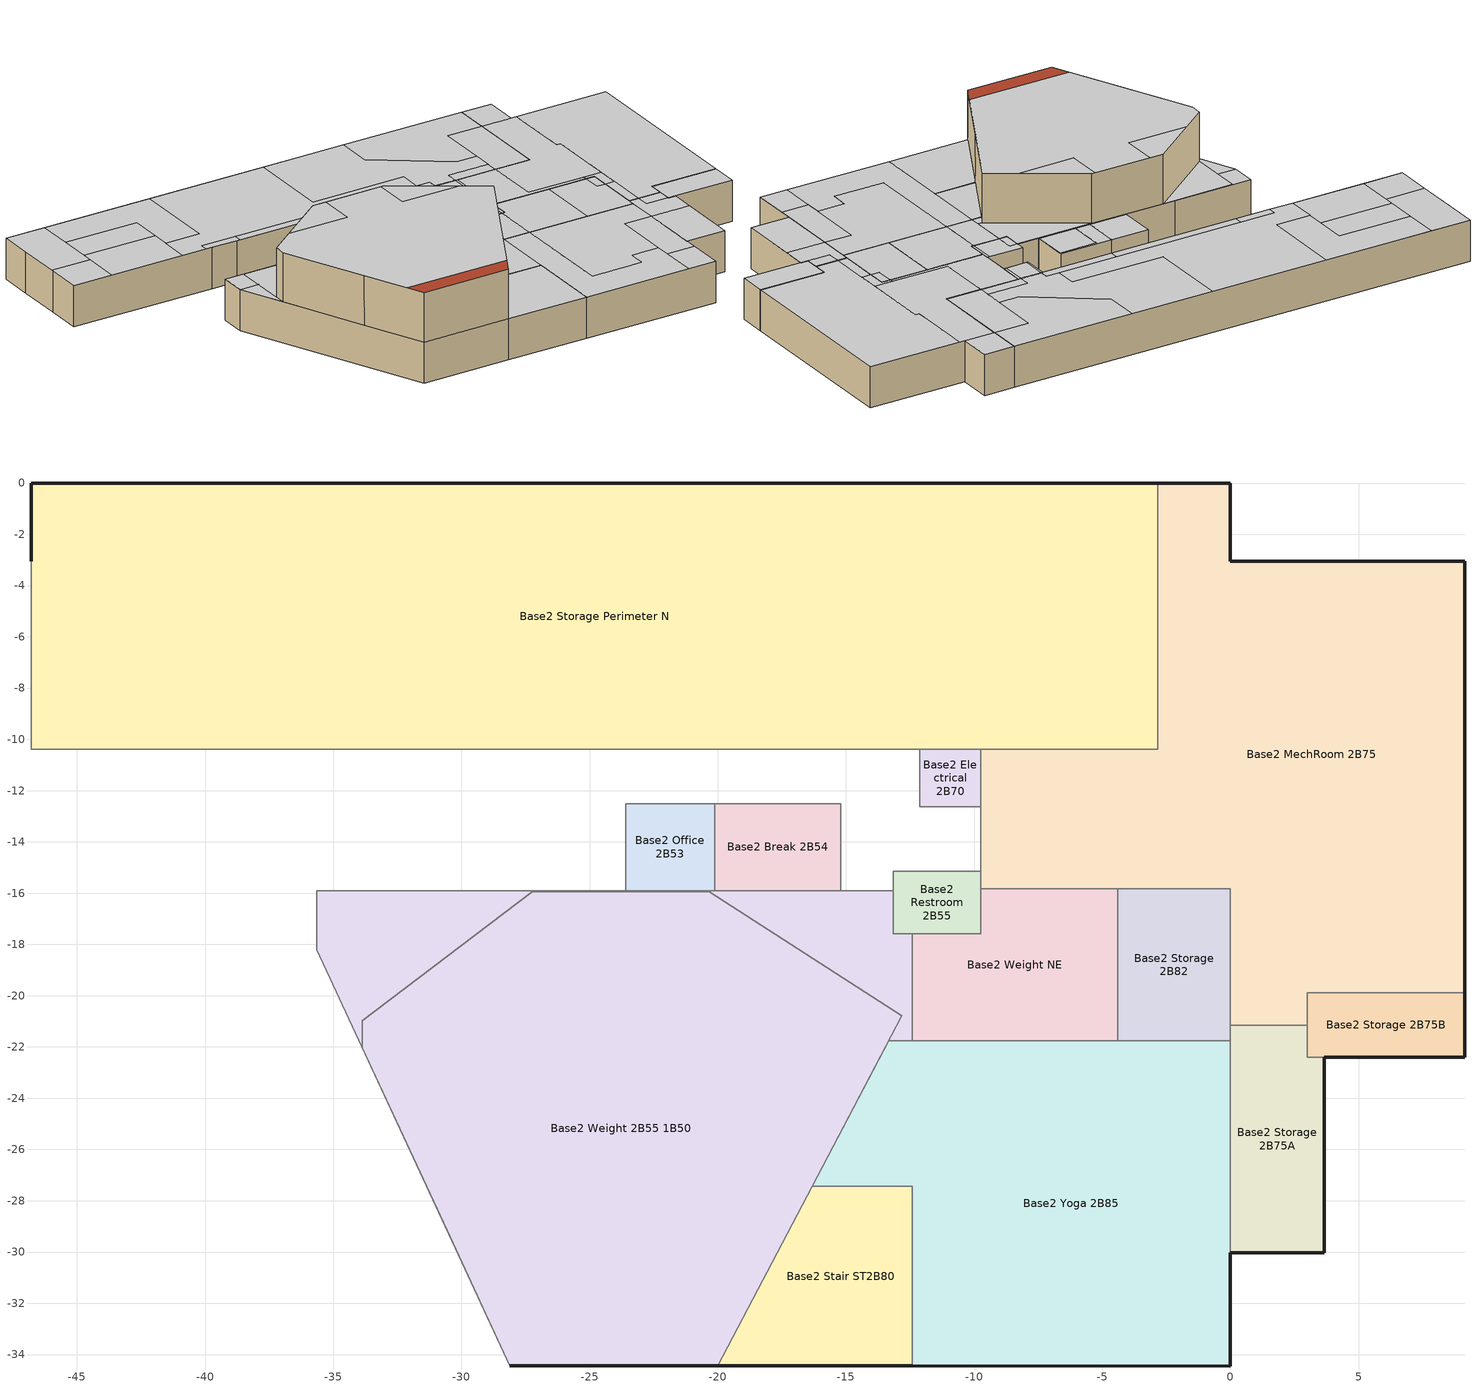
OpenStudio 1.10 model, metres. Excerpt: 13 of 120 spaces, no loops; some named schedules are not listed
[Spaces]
Base2 Weight NE
 floor adiabatic (Interior Floor): -4.39,-15.83 -4.39,-21.76 -12.42,-21.76 -12.42,-17.58 -9.74,-17.58 -9.74,-15.83 z-8.23
 wall to Base2 Restroom 2B55: -9.74,-15.83 -9.74,-17.58 -12.42,-17.58 z-8.23:-4.5
 wall to Base2 MechRoom 2B75: -4.39,-15.83 -9.74,-15.83 z-8.23:-4.5
 wall to Base2 Storage 2B82: -4.39,-21.76 -4.39,-15.83 z-8.23:-4.5
 wall to Base2 Yoga 2B85: -12.42,-21.76 -4.39,-21.76 z-8.23:-4.5
 wall to Base2 Weight 2B55 1B50: -12.42,-17.58 -12.42,-21.76 z-8.23:-4.5
 ceiling to Base1 LockerPlayer 1B75 82-84: -4.39,-21.76 -4.39,-15.83 -9.74,-15.83 -9.74,-17.58 -9.98,-17.58 -9.98,-21.76 z-4.5
 ceiling to Base1 Corridor CR1B60 80 85: -9.98,-21.76 -9.98,-17.58 -12.42,-17.58 -12.42,-21.76 z-4.5
Base2 Weight 2B55 1B50
 floor adiabatic (Interior Floor): -13.16,-15.9 -13.16,-17.58 -12.42,-17.58 -12.42,-21.76 -13.33,-21.76 -20,-34.45 -28.11,-34.45 -35.64,-18.21 -35.64,-15.9 z-8.23
 wall outside: -28.11,-34.45 -20,-34.45 z-4.5:0
 wall ground (Surface 11 C-Factor Construction): -28.11,-34.45 -20,-34.45 z-8.23:-4.5
 wall to Base2 Weight SW: -35.64,-18.21 -28.11,-34.45 z-8.23:-4.5
 wall to Base2 Corridor CR2B10 30 45: -28.35,-15.9 -35.64,-15.9 -35.64,-18.21 / -13.16,-15.9 -15.21,-15.9 z-8.23:-4.5
 wall to Base2 Office 2B51: -23.6,-15.9 -28.35,-15.9 z-8.23:-4.5
 wall to Base2 Office 2B53: -20.12,-15.9 -23.6,-15.9 z-8.23:-4.5
 wall to Base2 Break 2B54: -15.21,-15.9 -20.12,-15.9 z-8.23:-4.5
 wall to Base2 Restroom 2B55: -12.42,-17.58 -13.16,-17.58 -13.16,-15.9 z-8.23:-4.5
 wall to Base2 Yoga 2B85: -16.31,-27.44 -13.33,-21.76 -12.42,-21.76 z-8.23:-4.5
 wall to Base2 Stair ST2B80: -20,-34.45 -16.31,-27.44 z-8.23:-4.5
 wall to Base1 ElecRoom 1B29: -27.23,-15.95 -33.87,-20.98 z-4.5:0
 wall to Base1 Corridor CR1B05 25 55: -20.34,-15.95 -27.23,-15.95 z-4.5:0
 wall to Base1 Storage 1B85: -12.82,-20.79 -20.34,-15.95 z-4.5:0
 wall to Base1 Storage 1B81: -16.31,-27.44 -12.82,-20.79 z-4.5:0
 wall to Base1 Stair ST1B80: -20,-34.45 -16.31,-27.44 z-4.5:0
 wall to Base1 Restroom 1B21 1B28 RR1B22 RR1B27: -30.56,-29.16 -28.11,-34.45 z-4.5:0
 wall to Base1 LockerPlayer 1B23 1B25 1B26 RR1B15: -33.87,-20.98 -33.87,-22.03 -30.56,-29.16 z-4.5:0
 ceiling to Base1 ElecRoom 1B29: -33.87,-20.98 -27.23,-15.95 -33.87,-15.95 z-4.5
 ceiling to Flr1 Restroom RRM151: -25.99,-19.25 -25.99,-15.95 -27.23,-15.95 -31.59,-19.25 z0
 ceiling to Base1 Corridor CR1B60 80 85: -13.16,-15.95 -13.16,-15.9 -18.72,-15.9 -18.72,-15.95 z-4.5
 ceiling to Base1 Corridor CR1B05 25 55: -33.87,-18.21 -33.87,-15.95 -18.72,-15.95 -18.72,-15.9 -35.64,-15.9 -35.64,-18.21 z-4.5
 ceiling to Base1 Storage 1B85: -12.42,-20.79 -12.42,-17.58 -13.16,-17.58 -13.16,-15.95 -20.34,-15.95 -12.82,-20.79 z-4.5
 ceiling to Base1 Storage 1B81: -12.42,-21.76 -12.42,-20.79 -12.82,-20.79 -13.33,-21.76 z-4.5
 ceiling to Base1 LockerPlayer 1B23 1B25 1B26 RR1B15: -33.87,-22.03 -33.87,-18.21 -35.64,-18.21 z-4.5
 ceiling to Flr1 Dining 150: -28.82,-32.92 -19.2,-32.92 -12.82,-20.79 -15.2,-19.25 -20.65,-19.25 -20.65,-15.95 -25.99,-15.95 -25.99,-19.25 -31.59,-19.25 -33.87,-20.98 -33.87,-22.03 z0
 ceiling to Flr1 Restroom RRW153: -15.2,-19.25 -20.34,-15.95 -20.65,-15.95 -20.65,-19.25 z0
 roof outside: -20,-34.45 -19.2,-32.92 -28.82,-32.92 -28.11,-34.45 z0
Base2 Stair ST2B80
 floor adiabatic (Interior Floor): -12.42,-27.44 -12.42,-34.45 -20,-34.45 -16.31,-27.44 z-8.23
 wall ground (Surface 29 C-Factor Construction): -20,-34.45 -12.42,-34.45 z-8.23:-4.5
 wall to Base2 Yoga 2B85: -12.42,-34.45 -12.42,-27.44 -16.31,-27.44 z-8.23:-4.5
 ceiling to Base1 Stair ST1B80: -12.42,-34.45 -12.42,-27.44 -16.31,-27.44 -20,-34.45 z-4.5
Base2 Yoga 2B85
 floor adiabatic (Interior Floor): 0,-21.76 0,-34.45 -12.42,-34.45 -12.42,-27.44 -16.31,-27.44 -13.33,-21.76 z-8.23
 wall ground (Surface 35 C-Factor Construction): 0,-34.45 0,-30.02 z-8.23:-4.5
 wall ground (Surface 36 C-Factor Construction): -12.42,-34.45 0,-34.45 z-8.23:-4.5
 wall to Base2 Storage 2B82: 0,-21.76 -4.39,-21.76 z-8.23:-4.5
 wall to Base2 Storage 2B75A: 0,-30.02 0,-21.76 z-8.23:-4.5
 ceiling to Base1 LockerPlayer 1B75 82-84: -5.18,-31.37 -5.18,-29.79 -2.59,-29.79 -2.59,-24.54 0,-24.54 0,-21.76 -9.98,-21.76 -9.98,-31.37 z-4.5
 ceiling to Base1 Storage 1B90: -2.59,-31.17 0,-31.17 0,-24.54 -2.59,-24.54 z-4.5
 ceiling to Base1 Corridor CR1B60 80 85: -2.59,-34.45 -2.59,-29.79 -5.18,-29.79 -5.18,-31.37 -9.98,-31.37 -9.98,-21.76 -12.42,-21.76 -12.42,-34.45 z-4.5
 ceiling to Base1 Vestibule CR1B87: 0,-34.45 0,-31.17 -2.59,-31.17 -2.59,-34.45 z-4.5
 ceiling to Base1 Storage 1B81: -12.42,-27.44 -12.42,-21.76 -13.33,-21.76 -16.31,-27.44 z-4.5
Base2 Storage 2B75A
 floor adiabatic (Interior Floor): 3,-21.16 3,-22.4 3.66,-22.4 3.66,-30.02 0,-30.02 0,-21.16 z-8.23
 wall ground (Surface 51 C-Factor Construction): 0,-30.02 3.66,-30.02 z-8.23:-4.5
 wall to Base2 Storage 2B82: 0,-21.16 0,-21.76 z-8.23:-4.5
 wall to Base2 MechRoom 2B75: 3,-21.16 0,-21.16 z-8.23:-4.5
 wall to Base2 Storage 2B75B: 3.66,-22.4 3,-22.4 3,-21.16 z-8.23:-4.5
 wall ground (Surface 57 C-Factor Construction): 3.66,-30.02 3.66,-22.4 z-8.23:-4.5
 ceiling to Base1 LockerPlayer 1B75 82-84: 3.66,-24.54 3.66,-22.4 0.89,-22.4 0.89,-21.16 0,-21.16 0,-24.54 z-4.5
 ceiling to Base1 Storage 1B90: 3.66,-30.02 3.66,-24.54 0,-24.54 0,-30.02 z-4.5
 ceiling to Base1 Restroom RR1B74-76: 3,-22.4 3,-21.16 0.89,-21.16 0.89,-22.4 z-4.5
Base2 Storage 2B75B
 floor adiabatic (Interior Floor): 9.14,-19.89 9.14,-22.4 3,-22.4 3,-19.89 z-8.23
 wall to Base2 MechRoom 2B75: 9.14,-19.89 3,-19.89 3,-21.16 z-8.23:-4.5
 wall ground (Surface 111 C-Factor Construction): 9.14,-22.4 9.14,-19.89 z-8.23:-4.5
 wall ground (Surface 112 C-Factor Construction): 3.66,-22.4 9.14,-22.4 z-8.23:-4.5
 ceiling to Base1 Restroom RR1B74-76: 9.14,-22.4 9.14,-19.89 3,-19.89 3,-22.4 z-4.5
Base2 Storage 2B82
 floor adiabatic (Interior Floor): 0,-15.83 0,-21.76 -4.39,-21.76 -4.39,-15.83 z-8.23
 wall to Base2 MechRoom 2B75: 0,-21.16 0,-15.83 -4.39,-15.83 z-8.23:-4.5
 ceiling to Base1 LockerPlayer 1B75 82-84: 0,-21.76 0,-17.49 -0.81,-17.49 -0.81,-15.83 -4.39,-15.83 -4.39,-21.76 z-4.5
 ceiling to Base1 Unconditioned Shaft: 0,-17.49 0,-15.83 -0.81,-15.83 -0.81,-17.49 z-4.5
Base2 MechRoom 2B75
 floor adiabatic (Interior Floor): 0,0 0,-3.05 9.14,-3.05 9.14,-19.89 3,-19.89 3,-21.16 0,-21.16 0,-15.83 -9.74,-15.83 -9.74,-10.39 -2.83,-10.39 -2.83,0 z-8.23
 wall to Base2 Restroom 2B55: -9.74,-15.15 -9.74,-15.83 z-8.23:-4.5
 wall to Base2 Corridor CR2B10 30 45: -9.74,-12.63 -9.74,-15.15 z-8.23:-4.5
 wall to Base2 Electrical 2B70: -9.74,-10.39 -9.74,-12.63 z-8.23:-4.5
 wall to Base2 Storage Perimeter N: -2.83,0 -2.83,-10.39 -9.74,-10.39 z-8.23:-4.5
 wall ground (Surface 132 C-Factor Construction): 0,0 -2.83,0 z-8.23:-4.5
 wall ground (Surface 133 C-Factor Construction): 0,-3.05 0,0 z-8.23:-4.5
 wall ground (Surface 134 C-Factor Construction): 9.14,-3.05 0,-3.05 z-8.23:-4.5
 wall ground (Surface 135 C-Factor Construction): 9.14,-19.89 9.14,-3.05 z-8.23:-4.5
 ceiling to Base1 LockerPlayer 1B75 82-84: 0.89,-21.16 0.89,-17.49 0,-17.49 0,-21.16 z-4.5; -0.81,-15.83 -0.81,-15.49 -6.13,-15.49 -6.13,-10.39 -9.74,-10.39 -9.74,-15.83 z-4.5
 ceiling to Base1 LockerPlayer 1B73 76 78: 0.89,-15.49 0.89,-9.22 0.51,-9.22 0.51,-3.05 -2.83,-3.05 -2.83,-10.39 -6.13,-10.39 -6.13,-15.49 z-4.5
 ceiling to Base1 Restroom RR1B74-76: 3,-21.16 3,-19.89 9.14,-19.89 9.14,-3.05 0.51,-3.05 0.51,-9.22 0.89,-9.22 0.89,-21.16 z-4.5
 ceiling to Base1 LockerPlayer 1B72: 0,-3.05 0,0 -2.83,0 -2.83,-3.05 z-4.5
 ceiling to Base1 Unconditioned Shaft: 0.89,-17.49 0.89,-15.49 -0.81,-15.49 -0.81,-15.83 0,-15.83 0,-17.49 z-4.5
Base2 Restroom 2B55
 floor adiabatic (Interior Floor): -9.74,-15.15 -9.74,-17.58 -13.16,-17.58 -13.16,-15.15 z-8.23
 wall to Base2 Corridor CR2B10 30 45: -9.74,-15.15 -13.16,-15.15 -13.16,-15.9 z-8.23:-4.5
 ceiling to Base1 LockerPlayer 1B75 82-84: -9.98,-17.58 -9.74,-17.58 -9.74,-15.15 -9.98,-15.15 z-4.5
 ceiling to Base1 Corridor CR1B60 80 85: -12.42,-17.58 -9.98,-17.58 -9.98,-15.15 -13.16,-15.15 -13.16,-15.95 -12.42,-15.95 z-4.5
 ceiling to Base1 Storage 1B85: -13.16,-17.58 -12.42,-17.58 -12.42,-15.95 -13.16,-15.95 z-4.5
Base2 Office 2B53
 floor adiabatic (Interior Floor): -20.12,-12.51 -20.12,-15.9 -23.6,-15.9 -23.6,-12.51 z-8.23
 wall to Base2 Corridor CR2B10 30 45: -20.12,-12.51 -23.6,-12.51 z-8.23:-4.5
 wall to Base2 Break 2B54: -20.12,-15.9 -20.12,-12.51 z-8.23:-4.5
 wall to Base2 Office 2B51: -23.6,-12.51 -23.6,-15.9 z-8.23:-4.5
 ceiling to Base1 Corridor CR1B05 25 55: -20.12,-15.9 -20.12,-12.51 -23.6,-12.51 -23.6,-15.9 z-4.5
Base2 Break 2B54
 floor adiabatic (Interior Floor): -15.21,-12.51 -15.21,-15.9 -20.12,-15.9 -20.12,-12.51 z-8.23
 wall to Base2 Corridor CR2B10 30 45: -15.21,-15.9 -15.21,-12.51 -20.12,-12.51 z-8.23:-4.5
 ceiling to Base1 Corridor CR1B05 25 55: -18.72,-15.9 -18.72,-12.51 -20.12,-12.51 -20.12,-15.9 z-4.5
 ceiling to Base1 Corridor CR1B60 80 85: -15.21,-15.9 -15.21,-12.67 -18.72,-12.67 -18.72,-15.9 z-4.5
 ceiling to Base1 Stair ST1B65: -15.21,-12.67 -15.21,-12.51 -18.72,-12.51 -18.72,-12.67 z-4.5
Base2 Electrical 2B70
 floor adiabatic (Interior Floor): -9.74,-10.39 -9.74,-12.63 -12.12,-12.63 -12.12,-10.39 z-8.23
 wall to Base2 Corridor CR2B10 30 45: -12.12,-10.39 -12.12,-12.63 -9.74,-12.63 z-8.23:-4.5
 wall to Base2 Storage Perimeter N: -9.74,-10.39 -12.12,-10.39 z-8.23:-4.5
 ceiling to Base1 Stair ST1B65: -11.97,-12.63 -11.97,-10.39 -12.12,-10.39 -12.12,-12.63 z-4.5
 ceiling to Base1 LockerPlayer 1B75 82-84: -9.74,-12.63 -9.74,-10.39 -9.98,-10.39 -9.98,-12.63 z-4.5
 ceiling to Base1 Lounge 1B70: -9.98,-12.63 -9.98,-10.39 -11.97,-10.39 -11.97,-12.63 z-4.5
Base2 Storage Perimeter N
 floor adiabatic (Interior Floor): -2.83,0 -2.83,-10.39 -46.79,-10.39 -46.79,0 z-8.23
 wall to Base2 Corridor CR2B10 30 45: -46.79,-7.23 -46.79,-10.39 / -31.02,-10.39 -12.12,-10.39 z-8.23:-4.5
 wall to Base2 Electrical 2B05: -46.79,-3.05 -46.79,-7.23 z-8.23:-4.5
 wall ground (Surface 207 C-Factor Construction): -46.79,0 -46.79,-3.05 z-8.23:-4.5
 wall ground (Surface 208 C-Factor Construction): -2.83,0 -46.79,0 z-8.23:-4.5
 wall to Base2 Elevator EL2B45: -33.43,-10.39 -31.02,-10.39 z-8.23:-4.5
 wall to Base2 Storage 2B15: -46.79,-10.39 -33.43,-10.39 z-8.23:-4.5
 ceiling to Base1 Stair ST1B65: -11.97,-10.39 -11.97,-9.64 -18.72,-9.64 -18.72,-10.39 z-4.5
 ceiling to Base1 Storage 1B38: -34.01,-10.39 -34.01,-9.64 -13.23,-9.64 -13.23,-7.63 -21.99,-7.63 -21.99,0 -32.92,0 -32.92,-7.7 -36.22,-7.7 -36.22,-10.39 z-4.5
 ceiling to Base1 Corridor CR1B05 25 55: -18.72,-10.39 -18.72,-9.64 -30.71,-9.64 -30.71,-10.39 z-4.5
 ceiling to Base1 LockerPlayer 1B72: -6.13,-7.54 -6.13,-3.05 -2.83,-3.05 -2.83,0 -14.22,0 -14.22,-3.2 -8.08,-7.54 z-4.5
 ceiling to Base1 Elevator EL1B45: -30.71,-10.39 -30.71,-9.64 -34.01,-9.64 -34.01,-10.39 z-4.5
 ceiling to Base1 LockerOther 1B30: -36.22,-10.39 -36.22,-6.08 -43.06,-6.08 -43.06,-10.39 z-4.5
 ceiling to Base1 Restroom RR1B30: -43.06,-10.39 -43.06,-7 -46.79,-7 -46.79,-10.39 z-4.5
 ceiling to Base1 LockerPlayer 1B73 76 78: -2.83,-10.39 -2.83,-3.05 -6.13,-3.05 -6.13,-10.39 z-4.5
 ceiling to Base1 Office 1B32: -36.22,-6.08 -36.22,-3.21 -43.06,-3.21 -43.06,-6.08 z-4.5
 ceiling to Base1 LockerPlayer 1B75 82-84: -6.13,-10.39 -6.13,-9.32 -9.98,-9.32 -9.98,-10.39 z-4.5
 ceiling to Base1 Lounge 1B70: -9.98,-10.39 -9.98,-9.32 -6.13,-9.32 -6.13,-7.54 -8.08,-7.54 -14.22,-3.2 -14.22,0 -21.99,0 -21.99,-7.63 -13.23,-7.63 -13.23,-9.64 -11.97,-9.64 -11.97,-10.39 z-4.5
 ceiling to Base1 Lounge 1B33 36: -32.92,-7.7 -32.92,0 -43.06,0 -43.06,-3.21 -36.22,-3.21 -36.22,-7.7 z-4.5
 ceiling to Base1 Storage 1B06: -43.06,-7 -43.06,0 -46.79,0 -46.79,-7 z-4.5
[Building]
Dal_Ward: North Axis {deg}=0; Default Construction Set=CU Dal Ward Existing Constructions
[ClimateZones]
Climate Zone Institution Name 1=ASHRAE; Climate Zone Document Name 1=ANSI/ASHRAE Standard 169; Climate Zone Document Year 1=2006; Climate Zone Institution Name 2=CEC; Climate Zone Document Name 2=California Climate Zone Descriptions; Climate Zone Document Year 2=1995
[Site]
Broomfield Jeffco  Boulder   S: Latitude {deg}=40.13; Longitude {deg}=-105.24; Time Zone {hr}=-7; Elevation {m}=1689
[SizingPeriod:DesignDay] Daily Dry-Bulb Temperature Range {deltaC}=15.2; Barometric Pressure {Pa}=83011; Wind Speed {m/s}=4.2; Wind Direction {deg}=80; Sky Clearness=0; Rain Indicator=0; Snow Indicator=0; Day of Month=21; Month=7; Day Type=SummerDesignDay; Daylight Saving Time Indicator=0; Dry-Bulb Temperature Range Modifier Type=DefaultMultipliers; Solar Model Indicator=ASHRAETau; ASHRAE Taub=0.424; ASHRAE Taud=2.012
Name | Maximum Dry-Bulb Temperature {C} | Humidity Indicating Conditions at Maximum Dry-Bulb {BasedOnField A3} | Humidity Indicating Type
Denver Intl Ap Ann Clg .4% Condns DB=>MWB | 34.6 | 15.7 | Wetbulb
Denver Intl Ap Ann Clg .4% Condns WB=>MDB | 27.3 | 18.3 | Wetbulb
Denver Intl Ap Ann Clg .4% Condns Enth=>MDB | 27 | 58300 | Enthalpy
Denver Intl Ap Ann Clg .4% Condns DP=>MDB | 19.9 | 16 | Dewpoint
[Construction]
ExtSlabCarpet 4in ClimateZone 1-8: MAT-CC05 4 HW CONCRETE, CP02 CARPET PAD
Interior Floor: F16 Acoustic tile, F05 Ceiling air space resistance, M11 100mm lightweight concrete
Interior Wall: G01a 19mm gypsum board, F04 Wall air space resistance, G01a 19mm gypsum board
Interior Ceiling: M11 100mm lightweight concrete, F05 Ceiling air space resistance, F16 Acoustic tile
Interior Window: Clear 3mm
Interior Door; Interior Partition: G05 25mm wood
Dal Ward Existing Roof: Clay Roof Tile - Lightweight Concrete - 1 in. - 80 lb/ft3, Metal Decking, Steel Roof Joists with R-30 Batt Insulation, Gypsum Board - 5/8 in.
Dal Ward Existing Exterior Wall: Sandstone - 4 in. - 120 lb/ft3, Gypsum Board - 5/8 in., Extruded Polystyrene Insulation Board - 1 in., Steel-Framed - 8 in. Studs - 16 in. OC - R-19 Cavity Insulation, Gypsum Board - 5/8 in.
Dal Ward Existing Glazing - U-0.55/SHGC-0.35/VLT-0.44: Dal Ward Existing Glazing - U-0.55/SHGC-0.35/VLT-0.44
Dal Ward Existing Glazing - U-0.55/SHGC-0.55/VLT-0.70: Dal Ward Existing Glazing - U-0.55/SHGC-0.55/VLT-0.70
Dal Ward Existing Glazing - U-0.80/SHGC-0.55/VLT-0.70: Dal Ward Existing Glazing - U-0.80/SHGC-0.55/VLT-0.70
[Material]
Name | Roughness | Thickness {m} | Conductivity {W/m-K} | Density {kg/m3} | Specific Heat {J/kg-K} | Thermal Absorptance | Solar Absorptance | Visible Absorptance
MAT-CC05 4 HW CONCRETE | Rough | 0.1016 | 1.311 | 2240 | 836.8 | 0.9 | 0.85 | 0.85
Metal Decking | MediumSmooth | 0.0015 | 45.006 | 7680 | 418.4 | 0.9 | 0.6 | 0.6
F16 Acoustic tile | MediumSmooth | 0.0191 | 0.06 | 368 | 590 | 0.9 | 0.3 | 0.3
M11 100mm lightweight concrete | MediumRough | 0.1016 | 0.53 | 1280 | 840 | 0.9 | 0.5 | 0.5
G01a 19mm gypsum board | MediumSmooth | 0.019 | 0.16 | 800 | 1090 | 0.9 | 0.4 | 0.4
G05 25mm wood | MediumSmooth | 0.0254 | 0.15 | 608 | 1630 | 0.9 | 0.5 | 0.5
Clay Roof Tile - Lightweight Concrete - 1 in. - 80 lb/ft3 | MediumRough | 0.0254 | 0.53 | 1281.48 | 840
Gypsum Board - 5/8 in. | MediumSmooth | 0.015875 | 0.16 | 800 | 1090
Sandstone - 4 in. - 120 lb/ft3 | MediumRough | 0.1016 | 1.9 | 1922.22 | 790
Steel-Framed - 8 in. Studs - 16 in. OC - R-19 Cavity Insulation | Smooth | 0.2032 | 0.192299 | 69.5201 | 628.02
[Material:NoMass]
CP02 CARPET PAD: Roughness=Smooth; Thermal Resistance {m2-K/W}=0.1; Thermal Absorptance=0.9; Solar Absorptance=0.8; Visible Absorptance=0.8
[Material:AirGap]
Name | Thermal Resistance {m2-K/W}
F05 Ceiling air space resistance | 0.18
F04 Wall air space resistance | 0.15
Extruded Polystyrene Insulation Board - 1 in. | 0.880551
Steel Roof Joists with R-30 Batt Insulation | 2.64165
[WindowMaterial:Glazing]
Clear 3mm: Optical Data Type=SpectralAverage; Thickness {m}=0.003; Solar Transmittance at Normal Incidence=0.837; Front Side Solar Reflectance at Normal Incidence=0.075; Back Side Solar Reflectance at Normal Incidence=0; Visible Transmittance at Normal Incidence=0.898; Front Side Visible Reflectance at Normal Incidence=0.081; Back Side Visible Reflectance at Normal Incidence=0; Infrared Transmittance at Normal Incidence=0; Front Side Infrared Hemispherical Emissivity=0.84; Back Side Infrared Hemispherical Emissivity=0.84; Conductivity {W/m-K}=0.9; Dirt Correction Factor for Solar and Visible Transmittance=1; Solar Diffusing=No
[DefaultConstructionSet]
CU Dal Ward Existing Constructions: Default Exterior Surface Constructions=Default Surface Constructions 13; Default Interior Surface Constructions=Default Surface Constructions 14; Default Ground Contact Surface Constructions=Default Surface Constructions 15; Default Exterior SubSurface Constructions=Default Sub Surface Constructions 9; Default Interior SubSurface Constructions=Default Sub Surface Constructions 10; Interior Partition Construction=Interior Partition
[DefaultSurfaceConstructions]
Name | Floor Construction | Wall Construction | Roof Ceiling Construction
Default Surface Constructions 13 | ExtSlabCarpet 4in ClimateZone 1-8 | Dal Ward Existing Exterior Wall | Dal Ward Existing Roof
Default Surface Constructions 14 | Interior Floor | Interior Wall | Interior Ceiling
Default Surface Constructions 15 | ExtSlabCarpet 4in ClimateZone 1-8 | ExtSlabCarpet 4in ClimateZone 1-8 | ExtSlabCarpet 4in ClimateZone 1-8
[DefaultSubSurfaceConstructions]
Name | Fixed Window Construction | Operable Window Construction | Glass Door Construction | Tubular Daylight Dome Construction | Tubular Daylight Diffuser Construction | Door Construction
Default Sub Surface Constructions 9 | Dal Ward Existing Glazing - U-0.55/SHGC-0.55/VLT-0.70 | Dal Ward Existing Glazing - U-0.55/SHGC-0.35/VLT-0.44 | Dal Ward Existing Glazing - U-0.80/SHGC-0.55/VLT-0.70 | Interior Window | Interior Window
Default Sub Surface Constructions 10 | Interior Window | Interior Window |  |  |  | Interior Door
[WindowMaterial:SimpleGlazingSystem]
Name | U-Factor {W/m2-K} | Solar Heat Gain Coefficient | Visible Transmittance
Dal Ward Existing Glazing - U-0.80/SHGC-0.55/VLT-0.70 | 4.54261 | 0.55 | 0.7
Dal Ward Existing Glazing - U-0.55/SHGC-0.35/VLT-0.44 | 3.12304 | 0.35 | 0.44
Dal Ward Existing Glazing - U-0.55/SHGC-0.55/VLT-0.70 | 3.12304 | 0.55 | 0.7
[Construction:CfactorUndergroundWall] C-Factor {W/m2-K}=0.647322; Height {m}=8.2296
Surface 207 C-Factor Construction; Surface 208 C-Factor Construction; Surface 29 C-Factor Construction; Surface 111 C-Factor Construction; Surface 112 C-Factor Construction; Surface 11 C-Factor Construction; Surface 132 C-Factor Construction; Surface 133 C-Factor Construction; Surface 134 C-Factor Construction; Surface 135 C-Factor Construction; Surface 35 C-Factor Construction; Surface 36 C-Factor Construction; Surface 51 C-Factor Construction; Surface 57 C-Factor Construction
[BuildingStory]
Base2: Nominal Z Coordinate {m}=0; Nominal Floor to Floor Height {m}=3.7338
[Space] Building Story=Base2
Name | Space Type | Thermal Zone
Base2 Stair ST2B80 | 90.1-2007 - Dal_Ward - Stair - AHU-1 - ExistingLPD | Base2 Weight 2B55 1B50 ST2B80
Base2 Yoga 2B85 | 90.1-2007 - Dal_Ward - Aerobic - AHU-1 | Base2 Yoga 2B85 82
Base2 Storage 2B75A | 90.1-2007 - Dal_Ward - Storage - NoVentilation - ExistingLPD | Base2 Storage 2B75A
Base2 Storage 2B75B | 90.1-2007 - Dal_Ward - Storage - NoVentilation - ExistingLPD | Base2 Storage 2B75B
Base2 Storage 2B82 | 90.1-2007 - Dal_Ward - Storage - AHU-1 | Base2 Yoga 2B85 82
Base2 MechRoom 2B75 | 90.1-2007 - Dal_Ward - AlwaysOn - MechRoom - NoVentilation - ExistingLPD | Base2 MechRoom 2B75
Base2 Restroom 2B55 | 90.1-2007 - Dal_Ward - Restroom - AHU-1 | Base2 Corridor
Base2 Office 2B53 | 90.1-2007 - Dal_Ward - ClosedOffice - AHU-1 | Base2 Break 2B53 54
Base2 Break 2B54 | 90.1-2007 - Dal_Ward - BreakRoom - AHU-1 | Base2 Break 2B53 54
Base2 Electrical 2B70 | 90.1-2007 - Dal_Ward - ElecRoom - AHU-1 - ExistingLPD | Base2 Corridor
Base2 Storage Perimeter N | 90.1-2007 - Dal_Ward - AlwaysOn - Storage - NoVentilation - ExistingLPD | Base2 Storage Perimeter N
Base2 Weight 2B55 1B50 | 90.1-2007 - Dal_Ward - Weight - AHU-1 | Base2 Weight 2B55 1B50 ST2B80
Base2 Weight NE | 90.1-2007 - Dal_Ward - Weight - NoVentilation | Base2 Weight NE
[ThermalZone] Use Ideal Air Loads=No
Name | Thermostat
Base2 Break 2B53 54 | Base2 Break 2B53 54 Thermostat
Base2 Corridor | Base2 Corridor Thermostat
Base2 Yoga 2B85 82 | Base2 Yoga 2B85 82 Thermostat
Base2 Weight 2B55 1B50 ST2B80 | Base2 Weight 2B55 1B50 ST2B80 Thermostat
Base2 Storage Perimeter N | Base2 Storage Perimeter N Thermostat
Base2 Weight NE | Base2 Weight NE Thermostat
Base2 Storage 2B75B; Base2 Storage 2B75A
Base2 MechRoom 2B75 | Base2 MechRoom 2B75 Thermostat
[Sizing:Zone] Zone Cooling Design Supply Air Temperature {C}=14; Zone Heating Design Supply Air Temperature {C}=40; Zone Cooling Design Supply Air Humidity Ratio {kg-H2O/kg-air}=0.0085; Zone Heating Design Supply Air Humidity Ratio {kg-H2O/kg-air}=0.008; Cooling Design Air Flow Method=DesignDay; Heating Design Air Flow Method=DesignDay
Base2 Storage 2B75B; Base2 Storage 2B75A
[People:Definition] Number of People Calculation Method=People/Area; Fraction Radiant=0.3
Name | People per Space Floor Area {person/m2}
90.1-2007 - CU - Aerobic People Definition | 0.430556
90.1-2007 - Office - BreakRoom People Definition | 0.538196
90.1-2007 - Office - ClosedOffice People Definition | 0.0511286
90.1-2007 - Office - Restroom People Definition; 90.1-2007 - CU - Weight People Definition | 0.107639
[ElectricEquipment:Definition]
90.1-2007 - CU - Aerobic Electric Equipment Definition; 90.1-2007 - CU - Weight Electric Equipment Definition: Design Level Calculation Method=Watts/Area; Watts per Space Floor Area {W/m2}=1.61459
90.1-2007 - Office - BreakRoom Electric Equipment Definition: Design Level Calculation Method=Watts/Area; Watts per Space Floor Area {W/m2}=32.2917
90.1-2007 - CU Office - ClosedOffice Electric Equipment Definition: Design Level Calculation Method=Watts/Area; Watts per Space Floor Area {W/m2}=10.7639
90.1-2007 - Noresco - ElecRoom Electric Equipment Definition: Design Level Calculation Method=Watts/Area; Watts per Space Floor Area {W/m2}=53.8196
90.1-2007 - Noresco - MechRoom Electric Equipment Definition: Design Level Calculation Method=Watts/Area; Watts per Space Floor Area {W/m2}=0
90.1-2007 - Noresco - Restroom Electric Equipment Definition: Design Level Calculation Method=Watts/Area; Watts per Space Floor Area {W/m2}=0; Watts per Person {W/person}=0
Dal_Ward Treadmill Load Definition: Design Level Calculation Method=EquipmentLevel; Design Level {W}=3600; Fraction Latent=0; Fraction Radiant=0; Fraction Lost=0
[DefaultScheduleSet]
Name | Number of People Schedule | People Activity Level Schedule | Lighting Schedule | Electric Equipment Schedule | Gas Equipment Schedule | Infiltration Schedule
90.1-2007 - Dal_Ward - ElecRoom Schedule Set | Dal_Ward ElecRoom Occupancy Schedule | Dal_Ward Activity Schedule | Dal_Ward ElecRoom Lighting Schedule | Dal_Ward ElecRoom Equipment Schedule | Dal_Ward ElecRoom Equipment Schedule | Dal_Ward Infiltration Schedule
90.1-2007 - Dal_Ward - Aerobic Schedule Set | Dal_Ward Aerobic Occupancy Schedule | Dal_Ward Aerobic Activity Schedule | Dal_Ward Aerobic Lighting Schedule | Dal_Ward Aerobic Equipment Schedule | Dal_Ward Aerobic Equipment Schedule | Dal_Ward Infiltration Schedule
90.1-2007 - Dal_Ward - AlwaysOn - Storage Schedule Set | Dal_Ward Storage Occupancy Schedule | Dal_Ward Activity Schedule | Dal_Ward Storage Lighting Schedule | Dal_Ward Storage Equipment Schedule | Dal_Ward Storage Equipment Schedule | Dal_Ward AlwaysOn Infiltration Schedule
90.1-2007 - Dal_Ward - Storage Schedule Set | Dal_Ward Storage Occupancy Schedule | Dal_Ward Activity Schedule | Dal_Ward Storage Lighting Schedule | Dal_Ward Storage Equipment Schedule | Dal_Ward Storage Equipment Schedule | Dal_Ward Infiltration Schedule
90.1-2007 - Dal_Ward - Stair Schedule Set | Dal_Ward Stair Occupancy Schedule | Dal_Ward Activity Schedule | Dal_Ward Stair Lighting Schedule | Dal_Ward Stair Equipment Schedule | Dal_Ward Stair Equipment Schedule | Dal_Ward Infiltration Schedule
90.1-2007 - Dal_Ward - AlwaysOn - MechRoom Schedule Set | Dal_Ward MechRoom Occupancy Schedule | Dal_Ward Activity Schedule | Dal_Ward MechRoom Lighting Schedule | Dal_Ward MechRoom Equipment Schedule | Dal_Ward MechRoom Equipment Schedule | Dal_Ward AlwaysOn Infiltration Schedule
90.1-2007 - Dal_Ward - Restroom Schedule Set; 90.1-2007 - Dal_Ward - ClosedOffice Schedule Set | Dal_Ward ClosedOffice Occupancy Schedule | Dal_Ward Activity Schedule | Dal_Ward ClosedOffice Lighting Schedule | Dal_Ward ClosedOffice Equipment Schedule | Dal_Ward ClosedOffice Equipment Schedule | Dal_Ward Infiltration Schedule
90.1-2007 - Dal_Ward - Weight Schedule Set | Dal_Ward Weight Occupancy Schedule | Dal_Ward Weight Activity Schedule | Dal_Ward Weight Lighting Schedule | Dal_Ward Weight Equipment Schedule | Dal_Ward Weight Equipment Schedule | Dal_Ward Infiltration Schedule
90.1-2007 - Dal_Ward - BreakRoom Schedule Set | Dal_Ward BreakRoom Occupancy Schedule | Dal_Ward Activity Schedule | Dal_Ward BreakRoom Lighting Schedule | Dal_Ward BreakRoom Equipment Schedule | Dal_Ward BreakRoom Equipment Schedule | Dal_Ward Infiltration Schedule
[SpaceType]
Name | Default Schedule Set | Design Specification Outdoor Air Object | Standards Building Type | Standards Space Type
90.1-2007 - Dal_Ward - ClosedOffice - AHU-1 | 90.1-2007 - Dal_Ward - ClosedOffice Schedule Set | 90.1-2007 - CU - ClosedOffice Ventilation - AHU-1 | Office | ClosedOffice
90.1-2007 - Dal_Ward - Storage - AHU-1 | 90.1-2007 - Dal_Ward - Storage Schedule Set | 90.1-2007 - Office - Storage Ventilation - AHU-1 | Office | Storage
90.1-2007 - Dal_Ward - Restroom - AHU-1 | 90.1-2007 - Dal_Ward - Restroom Schedule Set | 90.1-2007 - Office - Restroom Ventilation - AHU-1 | Office | Restroom
90.1-2007 - Dal_Ward - Aerobic - AHU-1 | 90.1-2007 - Dal_Ward - Aerobic Schedule Set | 90.1-2007 - CU - Aerobic Ventilation - AHU-1 | SmallHotel | Exercise
90.1-2007 - Dal_Ward - Weight - AHU-1 | 90.1-2007 - Dal_Ward - Weight Schedule Set | 90.1-2007 - CU - Weight Ventilation - AHU-1 | SmallHotel | Exercise
90.1-2007 - Dal_Ward - BreakRoom - AHU-1 | 90.1-2007 - Dal_Ward - BreakRoom Schedule Set | 90.1-2007 - Office - BreakRoom Ventilation - AHU-1 | Office | BreakRoom
90.1-2007 - Dal_Ward - Weight - NoVentilation | 90.1-2007 - Dal_Ward - Weight Schedule Set | 90.1-2007 - CU - Weight Ventilation - NoVentilation | SmallHotel | Exercise
90.1-2007 - Dal_Ward - Stair - AHU-1 - ExistingLPD | 90.1-2007 - Dal_Ward - Stair Schedule Set | 90.1-2007 - Office - Stair Ventilation - AHU-1 | Office | Stair
90.1-2007 - Dal_Ward - AlwaysOn - MechRoom - NoVentilation - ExistingLPD | 90.1-2007 - Dal_Ward - AlwaysOn - MechRoom Schedule Set | 90.1-2007 - Office - Elec/MechRoom Ventilation - NoVentilation | Office | Elec/MechRoom
90.1-2007 - Dal_Ward - AlwaysOn - Storage - NoVentilation - ExistingLPD | 90.1-2007 - Dal_Ward - AlwaysOn - Storage Schedule Set | 90.1-2007 - Office - Storage Ventilation - NoVentilation 1 | Office | Storage
90.1-2007 - Dal_Ward - Storage - NoVentilation - ExistingLPD | 90.1-2007 - Dal_Ward - Storage Schedule Set | 90.1-2007 - Office - Storage Ventilation - NoVentilation | Office | Storage
90.1-2007 - Dal_Ward - ElecRoom - AHU-1 - ExistingLPD | 90.1-2007 - Dal_Ward - ElecRoom Schedule Set | 90.1-2007 - Office - Elec/MechRoom Ventilation - AHU-1 | Office | Elec/MechRoom
[People]
Name | People Definition | Space or SpaceType
90.1-2007 - Office - ClosedOffice People 2 | 90.1-2007 - Office - ClosedOffice People Definition | 90.1-2007 - Dal_Ward - ClosedOffice - AHU-1
90.1-2007 - Office - Restroom People 2 | 90.1-2007 - Office - Restroom People Definition | 90.1-2007 - Dal_Ward - Restroom - AHU-1
90.1-2007 - CU - Aerobic People 2 | 90.1-2007 - CU - Aerobic People Definition | 90.1-2007 - Dal_Ward - Aerobic - AHU-1
90.1-2007 - PriSchl - Gym People 9 | 90.1-2007 - CU - Weight People Definition | 90.1-2007 - Dal_Ward - Weight - AHU-1
90.1-2007 - Office - BreakRoom People 2 | 90.1-2007 - Office - BreakRoom People Definition | 90.1-2007 - Dal_Ward - BreakRoom - AHU-1
90.1-2007 - PriSchl - Gym People 12 | 90.1-2007 - CU - Weight People Definition | 90.1-2007 - Dal_Ward - Weight - NoVentilation
[Lights]
Name | Lights Definition | Space or SpaceType
90.1-2007 - Office - ClosedOffice Lights 2 | 90.1-2007 - Dal_Ward - ClosedOffice - AHU-1 AppG ALC Lights Definition | 90.1-2007 - Dal_Ward - ClosedOffice - AHU-1
90.1-2007 - Office - Storage Lights 3 | 90.1-2007 - Dal_Ward - Storage - AHU-1 AppG ALC Lights Definition | 90.1-2007 - Dal_Ward - Storage - AHU-1
90.1-2007 - Office - Restroom Lights 2 | 90.1-2007 - Dal_Ward - Restroom - AHU-1 AppG ALC Lights Definition | 90.1-2007 - Dal_Ward - Restroom - AHU-1
90.1-2007 - CU - Aerobic Lights 2 | 90.1-2007 - Dal_Ward - Aerobic - AHU-1 AppG ALC Lights Definition | 90.1-2007 - Dal_Ward - Aerobic - AHU-1
90.1-2007 - CU - Training Lights 3 | 90.1-2007 - Dal_Ward - Weight - AHU-1 AppG ALC Lights Definition | 90.1-2007 - Dal_Ward - Weight - AHU-1
90.1-2007 - Office - BreakRoom Lights 2 | 90.1-2007 - Office - BreakRoom Lights Definition - Proposed | 90.1-2007 - Dal_Ward - BreakRoom - AHU-1
90.1-2007 - CU - Training Lights 4 | 90.1-2007 - Dal_Ward - Weight - NoVentilation AppG ALC Lights Definition | 90.1-2007 - Dal_Ward - Weight - NoVentilation
90.1-2007 - Office - Stair Lights 5 | 90.1-2007 - Office - Stair Lights Definition - Existing | 90.1-2007 - Dal_Ward - Stair - AHU-1 - ExistingLPD
90.1-2007 - Office - Elec/MechRoom Lights 7 | 90.1-2007 - Office - Elec/MechRoom Lights Definition - MechRoom - Existing | 90.1-2007 - Dal_Ward - AlwaysOn - MechRoom - NoVentilation - ExistingLPD
90.1-2007 - Office - Storage Lights 8 | 90.1-2007 - Office - Storage Lights Definition - Existing | 90.1-2007 - Dal_Ward - AlwaysOn - Storage - NoVentilation - ExistingLPD
90.1-2007 - Office - Storage Lights 9 | 90.1-2007 - Office - Storage Lights Definition - Existing | 90.1-2007 - Dal_Ward - Storage - NoVentilation - ExistingLPD
90.1-2007 - Office - Elec/MechRoom Lights 8 | 90.1-2007 - Office - Elec/MechRoom Lights Definition - ElecRoom - Proposed | 90.1-2007 - Dal_Ward - ElecRoom - AHU-1 - ExistingLPD
[ElectricEquipment]
Name | Electric Equipment Definition | Space or SpaceType | Schedule
90.1-2007 - Office - ClosedOffice Electric Equipment 2 | 90.1-2007 - CU Office - ClosedOffice Electric Equipment Definition | 90.1-2007 - Dal_Ward - ClosedOffice - AHU-1
90.1-2007 - Office - Restroom Electric Equipment 2 | 90.1-2007 - Noresco - Restroom Electric Equipment Definition | 90.1-2007 - Dal_Ward - Restroom - AHU-1
90.1-2007 - CU - Aerobic Electric Equipment 2 | 90.1-2007 - CU - Aerobic Electric Equipment Definition | 90.1-2007 - Dal_Ward - Aerobic - AHU-1
90.1-2007 - PriSchl - Gym Electric Equipment 8 | 90.1-2007 - CU - Weight Electric Equipment Definition | 90.1-2007 - Dal_Ward - Weight - AHU-1
90.1-2007 - Office - BreakRoom Electric Equipment 2 | 90.1-2007 - Office - BreakRoom Electric Equipment Definition | 90.1-2007 - Dal_Ward - BreakRoom - AHU-1
90.1-2007 - PriSchl - Gym Electric Equipment 10 | 90.1-2007 - CU - Weight Electric Equipment Definition | 90.1-2007 - Dal_Ward - Weight - NoVentilation
Dal_Ward Treadmill Load | Dal_Ward Treadmill Load Definition | Base2 Weight 2B55 1B50 | Dal_Ward Treadmill Schedule
90.1-2007 - Office - Elec/MechRoom Electric Equipment 7 | 90.1-2007 - Noresco - MechRoom Electric Equipment Definition | 90.1-2007 - Dal_Ward - AlwaysOn - MechRoom - NoVentilation - ExistingLPD
90.1-2007 - Office - Elec/MechRoom Electric Equipment 8 | 90.1-2007 - Noresco - ElecRoom Electric Equipment Definition | 90.1-2007 - Dal_Ward - ElecRoom - AHU-1 - ExistingLPD
[SpaceInfiltration:DesignFlowRate] Design Flow Rate Calculation Method=Flow/ExteriorArea; Flow per Exterior Surface Area {m3/s-m2}=0.000226568
Name | Space or SpaceType
90.1-2007 - Office - ClosedOffice Infiltration 2 | 90.1-2007 - Dal_Ward - ClosedOffice - AHU-1
90.1-2007 - Office - Storage Infiltration 3 | 90.1-2007 - Dal_Ward - Storage - AHU-1
90.1-2007 - Office - Restroom Infiltration 2 | 90.1-2007 - Dal_Ward - Restroom - AHU-1
90.1-2007 - CU - Aerobic Infiltration 2 | 90.1-2007 - Dal_Ward - Aerobic - AHU-1
90.1-2007 - CU - Weight Infiltration 2 | 90.1-2007 - Dal_Ward - Weight - AHU-1
90.1-2007 - Office - BreakRoom Infiltration 2 | 90.1-2007 - Dal_Ward - BreakRoom - AHU-1
90.1-2007 - CU - Weight Infiltration 3 | 90.1-2007 - Dal_Ward - Weight - NoVentilation
90.1-2007 - Office - Stair Infiltration 5 | 90.1-2007 - Dal_Ward - Stair - AHU-1 - ExistingLPD
90.1-2007 - Office - MechRoom Infiltration 3 | 90.1-2007 - Dal_Ward - AlwaysOn - MechRoom - NoVentilation - ExistingLPD
90.1-2007 - Office - Storage Infiltration 8 | 90.1-2007 - Dal_Ward - AlwaysOn - Storage - NoVentilation - ExistingLPD
90.1-2007 - Office - Storage Infiltration 9 | 90.1-2007 - Dal_Ward - Storage - NoVentilation - ExistingLPD
90.1-2007 - Office - ElecRoom Infiltration 4 | 90.1-2007 - Dal_Ward - ElecRoom - AHU-1 - ExistingLPD
[DesignSpecification:OutdoorAir] Outdoor Air Method=Sum
Name | Outdoor Air Flow per Person {m3/s-person} | Outdoor Air Flow per Floor Area {m3/s-m2} | Outdoor Air Flow Rate {m3/s}
90.1-2007 - CU - ClosedOffice Ventilation - AHU-1; 90.1-2007 - Office - BreakRoom Ventilation - AHU-1 | 0.00412828 | 0.000533238
90.1-2007 - Office - Storage Ventilation - AHU-1; 90.1-2007 - Office - Elec/MechRoom Ventilation - AHU-1 |  | 0.00106648
90.1-2007 - Office - Restroom Ventilation - AHU-1; 90.1-2007 - Office - Stair Ventilation - AHU-1 |  | 0.000533238
90.1-2007 - CU - Aerobic Ventilation - AHU-1 | 0.0165131 | 0.000533238
90.1-2007 - CU - Weight Ventilation - AHU-1 | 0.0165131 | 0.000533238 | 0
90.1-2007 - Office - Storage Ventilation - NoVentilation; 90.1-2007 - Office - Storage Ventilation - NoVentilation 1; 90.1-2007 - Office - Elec/MechRoom Ventilation - NoVentilation |  | 0
90.1-2007 - CU - Weight Ventilation - NoVentilation | 0 | 0 | 0
[Exterior:Lights:Definition]
Dal_Ward Exterior Lights Definition: Design Level {W}=1568
[Exterior:Lights]
Dal_Ward Exterior Lights: Exterior Lights Definition=Dal_Ward Exterior Lights Definition; Schedule=Always On Discrete; Control Option=AstronomicalClock
[Lights:Definition] Design Level Calculation Method=Watts/Area
Name | Watts per Space Floor Area {W/m2}
90.1-2007 - Office - Stair Lights Definition - Existing | 7.31946
90.1-2007 - Office - BreakRoom Lights Definition - Proposed | 7.21182
90.1-2007 - Office - Storage Lights Definition - Existing | 4.19793
90.1-2007 - Office - Elec/MechRoom Lights Definition - MechRoom - Existing | 5.38196
90.1-2007 - Office - Elec/MechRoom Lights Definition - ElecRoom - Proposed | 4.52084
90.1-2007 - Dal_Ward - Weight - NoVentilation AppG ALC Lights Definition; 90.1-2007 - Dal_Ward - Weight - AHU-1 AppG ALC Lights Definition | 3.58438
90.1-2007 - Dal_Ward - Restroom - AHU-1 AppG ALC Lights Definition | 8.13752
90.1-2007 - Dal_Ward - Storage - AHU-1 AppG ALC Lights Definition | 6.00626
90.1-2007 - Dal_Ward - ClosedOffice - AHU-1 AppG ALC Lights Definition | 4.74688
90.1-2007 - Dal_Ward - Aerobic - AHU-1 AppG ALC Lights Definition | 3.48751
[ThermostatSetpoint:DualSetpoint]
Name | Heating Setpoint Temperature Schedule | Cooling Setpoint Temperature Schedule
Base2 Corridor Thermostat; Base2 Yoga 2B85 82 Thermostat; Base2 Weight 2B55 1B50 ST2B80 Thermostat; Base2 Break 2B53 54 Thermostat | Dal_Ward Heating Setpoint Schedule | Dal_Ward Cooling Setpoint Schedule
Base2 Weight NE Thermostat | Dal_Ward No Heating Setpoint Schedule | Dal_Ward Cooling Setpoint Schedule
Base2 MechRoom 2B75 Thermostat | Dal_Ward No Heating Setpoint Schedule | Dal_Ward High Cooling Setpoint Schedule
Base2 Storage Perimeter N Thermostat | Dal_Ward Low Heating Setpoint Schedule | Dal_Ward No Cooling Setpoint Schedule
[OtherEquipment:Definition] Design Level Calculation Method=EquipmentLevel
Name | Design Level {W}
Base2 Yoga 2B85 82 AHU Winter Design Day Load Definition | -8573.71
Base2 Weight 2B55 1B50 ST2B80 AHU Winter Design Day Load Definition | -27530.3
Base2 Break 2B53 54 AHU Winter Design Day Load Definition | -412.954
[OtherEquipment]
Name | Other Equipment Definition | Space or SpaceType | Schedule
Base2 Yoga 2B85 82 AHU Winter Design Day Load | Base2 Yoga 2B85 82 AHU Winter Design Day Load Definition | Base2 Yoga 2B85 | Dal_Ward Base2 Yoga 2B85 82 AHU Winter Design Day Load Schedule
Base2 Weight 2B55 1B50 ST2B80 AHU Winter Design Day Load | Base2 Weight 2B55 1B50 ST2B80 AHU Winter Design Day Load Definition | Base2 Weight 2B55 1B50 | Dal_Ward Base2 Weight 2B55 1B50 ST2B80 AHU Winter Design Day Load Schedule
Base2 Break 2B53 54 AHU Winter Design Day Load | Base2 Break 2B53 54 AHU Winter Design Day Load Definition | Base2 Break 2B54 | Dal_Ward Base2 Break 2B53 54 AHU Winter Design Day Load Schedule
[Schedule:Ruleset]
Name | Default Day Schedule | Summer Design Day Schedule | Winter Design Day Schedule
Dal_Ward BreakRoom Occupancy Schedule | Dal_Ward BreakRoom Occupancy Schedule Weekday | Dal_Ward BreakRoom Occupancy Schedule Summer Design Day | Dal_Ward BreakRoom Occupancy Schedule Winter Design Day
Dal_Ward BreakRoom Lighting Schedule | Dal_Ward BreakRoom Lighting Schedule Weekday | Dal_Ward BreakRoom Lighting Schedule Summer Design Day | Dal_Ward BreakRoom Lighting Schedule Winter Design Day
Dal_Ward BreakRoom Equipment Schedule | Dal_Ward BreakRoom Equipment Schedule Weekday | Dal_Ward BreakRoom Equipment Schedule Summer Design Day | Dal_Ward BreakRoom Equipment Schedule Winter Design Day
Dal_Ward MechRoom Occupancy Schedule | Dal_Ward MechRoom Occupancy Schedule AllDays | Dal_Ward MechRoom Occupancy Schedule Summer Design Day | Dal_Ward MechRoom Occupancy Schedule Winter Design Day
Dal_Ward MechRoom Lighting Schedule | Dal_Ward MechRoom Lighting Schedule AllDays | Dal_Ward MechRoom Lighting Schedule Summer Design Day | Dal_Ward MechRoom Lighting Schedule Winter Design Day
Dal_Ward MechRoom Equipment Schedule | Dal_Ward MechRoom Equipment Schedule AllDays | Dal_Ward MechRoom Equipment Schedule Summer Design Day | Dal_Ward MechRoom Equipment Schedule Winter Design Day
Dal_Ward Aerobic Occupancy Schedule | Dal_Ward Aerobic Occupancy Schedule OnDays | Dal_Ward Aerobic Occupancy Schedule Summer Design Day | Dal_Ward Aerobic Occupancy Schedule Winter Design Day
Dal_Ward Aerobic Lighting Schedule | Dal_Ward Aerobic Lighting Schedule OnDays | Dal_Ward Aerobic Lighting Schedule Summer Design Day | Dal_Ward Aerobic Lighting Schedule Winter Design Day
Dal_Ward Aerobic Equipment Schedule | Dal_Ward Aerobic Equipment Schedule OnDays | Dal_Ward Aerobic Equipment Schedule Summer Design Day | Dal_Ward Aerobic Equipment Schedule Winter Design Day
Dal_Ward Aerobic Activity Schedule | Dal_Ward Aerobic Activity Schedule AllDays
Dal_Ward AlwaysOn Infiltration Schedule | Dal_Ward AlwaysOn Infiltration Schedule AllDays | Dal_Ward AlwaysOn Infiltration Schedule Summer Design Day | Dal_Ward AlwaysOn Infiltration Schedule Winter Design Day
Dal_Ward Heating Setpoint Schedule | Dal_Ward Heating Setpoint Schedule OnDays | Dal_Ward Heating Setpoint Schedule Summer Design Day | Dal_Ward Heating Setpoint Schedule Winter Design Day
Dal_Ward Cooling Setpoint Schedule | Dal_Ward Cooling Setpoint Schedule OnDays | Dal_Ward Cooling Setpoint Schedule Summer Design Day | Dal_Ward Cooling Setpoint Schedule Winter Design Day
Dal_Ward Low Heating Setpoint Schedule | Dal_Ward Low Heating Setpoint Schedule All Days
Dal_Ward High Cooling Setpoint Schedule | Dal_Ward High Cooling Setpoint Schedule All Days
Dal_Ward No Heating Setpoint Schedule | Dal_Ward No Heating Setpoint Schedule All Days
Dal_Ward No Cooling Setpoint Schedule | Dal_Ward No Cooling Setpoint Schedule All Days
Dal_Ward Treadmill Schedule | Dal_Ward Treadmill Schedule OnDays | Dal_Ward Treadmill Schedule Summer Design Day | Dal_Ward Treadmill Schedule Winter Design Day
Dal_Ward Base2 Yoga 2B85 82 AHU Winter Design Day Load Schedule | Dal_Ward HVAC Schedule OnDays 26 | Dal_Ward HVAC Schedule Summer Design Day 26 | Dal_Ward HVAC Schedule Winter Design Day 26
Dal_Ward Base2 Weight 2B55 1B50 ST2B80 AHU Winter Design Day Load Schedule | Dal_Ward HVAC Schedule OnDays 30 | Dal_Ward HVAC Schedule Summer Design Day 30 | Dal_Ward HVAC Schedule Winter Design Day 30
Dal_Ward Base2 Break 2B53 54 AHU Winter Design Day Load Schedule | Dal_Ward HVAC Schedule OnDays 39 | Dal_Ward HVAC Schedule Summer Design Day 39 | Dal_Ward HVAC Schedule Winter Design Day 39
[Schedule:Day]
Dal_Ward BreakRoom Occupancy Schedule Weekday: 7, 0, 0, 17, 0, 0.5, 21, 0, 0.3, 24, 0, 0
Dal_Ward BreakRoom Occupancy Schedule Winter Design Day; Dal_Ward BreakRoom Occupancy Schedule Sunday; Dal_Ward BreakRoom Lighting Schedule Winter Design Day; Dal_Ward BreakRoom Equipment Schedule Winter Design Day; Dal_Ward MechRoom Occupancy Schedule Winter Design Day; Dal_Ward MechRoom Lighting Schedule Winter Design Day; Dal_Ward MechRoom Equipment Schedule Winter Design Day; Dal_Ward Aerobic Occupancy Schedule Winter Design Day; Dal_Ward Aerobic Occupancy Schedule Sunday; Dal_Ward Aerobic Lighting Schedule Winter Design Day; Dal_Ward Aerobic Equipment Schedule Winter Design Day; Dal_Ward Treadmill Schedule Winter Design Day; Dal_Ward Treadmill Schedule Sunday; Dal_Ward HVAC Schedule Sunday 26; Dal_Ward HVAC Schedule Sunday 30; Dal_Ward HVAC Schedule Sunday 39: 24, 0, 0
Dal_Ward BreakRoom Occupancy Schedule Summer Design Day: 7, 0, 0, 21, 0, 1, 24, 0, 0
Dal_Ward BreakRoom Occupancy Schedule Saturday: 7, 0, 0, 17, 0, 0.3, 24, 0, 0
Dal_Ward BreakRoom Lighting Schedule Weekday: 6, 0, 0.02, 7, 0, 0.3, 17, 0, 0.9, 21, 0, 0.7, 24, 0, 0.02
Dal_Ward BreakRoom Lighting Schedule Summer Design Day; Dal_Ward BreakRoom Equipment Schedule Summer Design Day; Dal_Ward MechRoom Lighting Schedule Summer Design Day; Dal_Ward MechRoom Equipment Schedule Summer Design Day; Dal_Ward Aerobic Lighting Schedule Summer Design Day; Dal_Ward Aerobic Equipment Schedule Summer Design Day: 24, 0, 1
Dal_Ward BreakRoom Lighting Schedule Saturday: 7, 0, 0.02, 8, 0, 0.25, 17, 0, 0.7, 20, 0, 0.4, 24, 0, 0.02
Dal_Ward BreakRoom Lighting Schedule Sunday; Dal_Ward Aerobic Lighting Schedule Sunday: 24, 0, 0.02
Dal_Ward BreakRoom Equipment Schedule Weekday: 8, 0, 0.25, 17, 0, 0.8, 21, 0, 0.6, 24, 0, 0.25
Dal_Ward BreakRoom Equipment Schedule Saturday: 8, 0, 0.25, 17, 0, 0.6, 24, 0, 0.25
Dal_Ward BreakRoom Equipment Schedule Sunday; Dal_Ward AlwaysOn Infiltration Schedule AllDays; Dal_Ward AlwaysOn Infiltration Schedule Winter Design Day; Dal_Ward AlwaysOn Infiltration Schedule Summer Design Day: 24, 0, 0.25
Dal_Ward MechRoom Occupancy Schedule AllDays: 8, 0, 0, 9, 0, 0.3, 12, 0, 0.95, 13, 0, 0.5, 17, 0, 0.95, 18, 0, 0.3, 24, 0, 0
Dal_Ward MechRoom Occupancy Schedule Summer Design Day: 8, 0, 0, 18, 0, 1, 24, 0, 0
Dal_Ward MechRoom Lighting Schedule AllDays: 7, 0, 0.02, 9, 0, 0.35, 17, 0, 0.9, 18, 0, 0.35, 19, 0, 0.1, 24, 0, 0.02
Dal_Ward MechRoom Equipment Schedule AllDays: 24, 0, 0.5
Dal_Ward Aerobic Occupancy Schedule OnDays: 7, 0, 0, 9, 0, 0.7, 17, 0, 0.4, 20, 0, 0.8, 22, 0, 0.2, 24, 0, 0
Dal_Ward Aerobic Occupancy Schedule Summer Design Day; Dal_Ward Treadmill Schedule Summer Design Day: 7, 0, 0, 22, 0, 1, 24, 0, 0
Dal_Ward Aerobic Occupancy Schedule Saturday: 7, 0, 0, 18, 0, 0.5, 24, 0, 0
Dal_Ward Aerobic Lighting Schedule OnDays: 7, 0, 0.02, 22, 0, 0.7, 24, 0, 0.02
Dal_Ward Aerobic Lighting Schedule Saturday: 7, 0, 0.02, 18, 0, 0.5, 24, 0, 0.02
Dal_Ward Aerobic Equipment Schedule OnDays: 7, 0, 0.05, 22, 0, 0.5, 24, 0, 0.05
Dal_Ward Aerobic Equipment Schedule Saturday: 7, 0, 0.05, 18, 0, 0.4, 24, 0, 0.05
Dal_Ward Aerobic Equipment Schedule Sunday: 24, 0, 0.05
Dal_Ward Aerobic Activity Schedule AllDays: 24, 0, 240
Dal_Ward Low Heating Setpoint Schedule All Days: 24, 0, 15.56
Dal_Ward High Cooling Setpoint Schedule All Days: 24, 0, 27.78
Dal_Ward No Cooling Setpoint Schedule All Days: 24, 0, 100
Dal_Ward Treadmill Schedule OnDays: 7, 0, 0, 9, 0, 0.35, 17, 0, 0.25, 20, 0, 0.5, 22, 0, 0.1, 24, 0, 0
Dal_Ward Treadmill Schedule Saturday: 7, 0, 0, 18, 0, 0.25, 24, 0, 0
Dal_Ward HVAC Schedule OnDays 26; Dal_Ward HVAC Schedule Summer Design Day 26; Dal_Ward HVAC Schedule OnDays 30; Dal_Ward HVAC Schedule Summer Design Day 30; Dal_Ward HVAC Schedule OnDays 39; Dal_Ward HVAC Schedule Summer Design Day 39: 6, 0, 0, 24, 0, 0
Dal_Ward HVAC Schedule Winter Design Day 26; Dal_Ward HVAC Schedule Winter Design Day 30; Dal_Ward HVAC Schedule Winter Design Day 39: 6, 0, 0, 24, 0, 1
[Schedule:Rule] Date Specification Type=DateRange; Start Month=1; Start Day=1; End Month=12; End Day=31
Name | Schedule Ruleset | Rule Order | Day Schedule | Apply Saturday | Apply Sunday
Dal_Ward BreakRoom Occupancy Schedule Saturday Rule | Dal_Ward BreakRoom Occupancy Schedule | 1 | Dal_Ward BreakRoom Occupancy Schedule Saturday | Yes
Dal_Ward BreakRoom Occupancy Schedule Sunday Rule | Dal_Ward BreakRoom Occupancy Schedule | 0 | Dal_Ward BreakRoom Occupancy Schedule Sunday |  | Yes
Dal_Ward BreakRoom Lighting Schedule Saturday Rule | Dal_Ward BreakRoom Lighting Schedule | 1 | Dal_Ward BreakRoom Lighting Schedule Saturday | Yes
Dal_Ward BreakRoom Lighting Schedule Sunday Rule | Dal_Ward BreakRoom Lighting Schedule | 0 | Dal_Ward BreakRoom Lighting Schedule Sunday |  | Yes
Dal_Ward BreakRoom Equipment Schedule Saturday Rule | Dal_Ward BreakRoom Equipment Schedule | 1 | Dal_Ward BreakRoom Equipment Schedule Saturday | Yes
Dal_Ward BreakRoom Equipment Schedule Sunday Rule | Dal_Ward BreakRoom Equipment Schedule | 0 | Dal_Ward BreakRoom Equipment Schedule Sunday |  | Yes
Dal_Ward Aerobic Occupancy Schedule Saturday Rule | Dal_Ward Aerobic Occupancy Schedule | 1 | Dal_Ward Aerobic Occupancy Schedule Saturday | Yes
Dal_Ward Aerobic Occupancy Schedule Sunday Rule | Dal_Ward Aerobic Occupancy Schedule | 0 | Dal_Ward Aerobic Occupancy Schedule Sunday |  | Yes
Dal_Ward Aerobic Lighting Schedule Saturday Rule | Dal_Ward Aerobic Lighting Schedule | 1 | Dal_Ward Aerobic Lighting Schedule Saturday | Yes
Dal_Ward Aerobic Lighting Schedule Sunday Rule | Dal_Ward Aerobic Lighting Schedule | 0 | Dal_Ward Aerobic Lighting Schedule Sunday |  | Yes
Dal_Ward Aerobic Equipment Schedule Saturday Rule | Dal_Ward Aerobic Equipment Schedule | 1 | Dal_Ward Aerobic Equipment Schedule Saturday | Yes
Dal_Ward Aerobic Equipment Schedule Sunday Rule | Dal_Ward Aerobic Equipment Schedule | 0 | Dal_Ward Aerobic Equipment Schedule Sunday |  | Yes
Dal_Ward Treadmill Schedule Saturday Rule | Dal_Ward Treadmill Schedule | 1 | Dal_Ward Treadmill Schedule Saturday | Yes
Dal_Ward Treadmill Schedule Sunday Rule | Dal_Ward Treadmill Schedule | 0 | Dal_Ward Treadmill Schedule Sunday |  | Yes
Dal_Ward HVAC Schedule Sunday Rule 26 | Dal_Ward Base2 Yoga 2B85 82 AHU Winter Design Day Load Schedule | 0 | Dal_Ward HVAC Schedule Sunday 26 |  | Yes
Dal_Ward HVAC Schedule Sunday Rule 30 | Dal_Ward Base2 Weight 2B55 1B50 ST2B80 AHU Winter Design Day Load Schedule | 0 | Dal_Ward HVAC Schedule Sunday 30 |  | Yes
Dal_Ward HVAC Schedule Sunday Rule 39 | Dal_Ward Base2 Break 2B53 54 AHU Winter Design Day Load Schedule | 0 | Dal_Ward HVAC Schedule Sunday 39 |  | Yes
[Schedule:Constant]
Always On Discrete: Value=1
